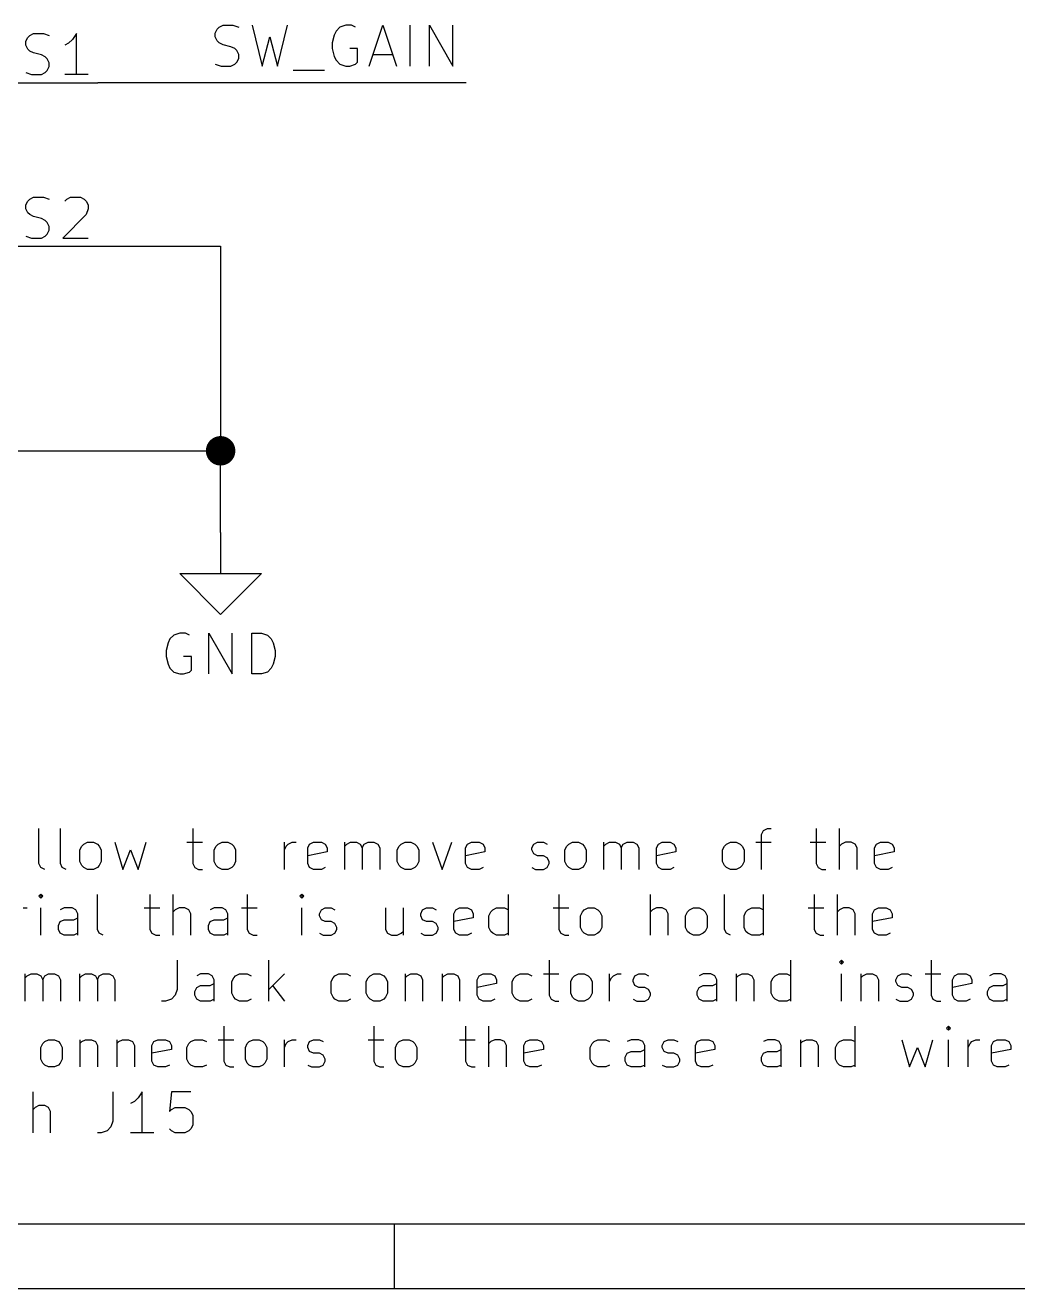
# Model space of a CAD drawing. Extents: x 0.4 to 11.3, y -7.9 to -0.4.
# Drawn here: x 1.911 to 3.124, y -7.874 to -6.33 of the extents above; entities that cross this region are included whole.
import ezdxf

# ---------------------------------------------------------------- set-up
doc = ezdxf.new("R2010")
doc.units = 0
doc.header["$MEASUREMENT"] = 0
for name, color, linetype in [('BLUE3', 171, 'CONTINUOUS'), ('CYAN2', 4, 'CONTINUOUS'), ('GRAY1', 251, 'CONTINUOUS'), ('GREEN3', 91, 'CONTINUOUS'), ('RED2', 1, 'CONTINUOUS'), ('RED3', 11, 'CONTINUOUS')]:
    doc.layers.add(name, color=color, linetype=linetype)

msp = doc.modelspace()

# ---------------------------------------------------------------- linework, layer by layer
at = {"layer": 'BLUE3', "linetype": 'CONTINUOUS'}
for p, q in [((1.92792, -7.35457), (1.92792, -7.31171)), ((1.95411, -7.35457), (1.95411, -7.31171)), ((2.11601, -7.31171), (2.11601, -7.35457)), ((2.81124, -7.31885), (2.81362, -7.31409)), ((2.81124, -7.36171), (2.81124, -7.31885)), ((2.81362, -7.31409), (2.81838, -7.31171)), ((2.81838, -7.31171), (2.82314, -7.31171)), ((2.8779, -7.31171), (2.8779, -7.35457)), ((2.90647, -7.36171), (2.90647, -7.31171)), ((1.97792, -7.3379), (1.9803, -7.33314)), ((1.9803, -7.33314), (1.98268, -7.33076)), ((1.98268, -7.33076), (1.98744, -7.32838)), ((1.98744, -7.32838), (1.99458, -7.32838)), ((1.99458, -7.32838), (1.99934, -7.33076)), ((1.99934, -7.33076), (2.00172, -7.33314)), ((2.00172, -7.33314), (2.00411, -7.3379)), ((2.02077, -7.32838), (2.0303, -7.36171)), ((2.04934, -7.36171), (2.05887, -7.32838)), ((2.10887, -7.32838), (2.12791, -7.32838)), ((2.1422, -7.3379), (2.14458, -7.33314)), ((2.14458, -7.33314), (2.14696, -7.33076)), ((2.14696, -7.33076), (2.15172, -7.32838)), ((2.15172, -7.32838), (2.15887, -7.32838)), ((2.15887, -7.32838), (2.16363, -7.33076)), ((2.16363, -7.33076), (2.16601, -7.33314)), ((2.16601, -7.33314), (2.16839, -7.3379)), ((2.22791, -7.36171), (2.22791, -7.32838)), ((2.22791, -7.3379), (2.23029, -7.33314)), ((2.23029, -7.33314), (2.23267, -7.33076)), ((2.23267, -7.33076), (2.23743, -7.32838)), ((2.23743, -7.32838), (2.2422, -7.32838)), ((2.25648, -7.33552), (2.25886, -7.33076)), ((2.25648, -7.35457), (2.25648, -7.33552)), ((2.25886, -7.33076), (2.26363, -7.32838)), ((2.26363, -7.32838), (2.27315, -7.32838)), ((2.27315, -7.32838), (2.27791, -7.33076)), ((2.27791, -7.33076), (2.28029, -7.33552)), ((2.28029, -7.33552), (2.28029, -7.34028)), ((2.30172, -7.36171), (2.30172, -7.32838)), ((2.30172, -7.33314), (2.3041, -7.33076)), ((2.3041, -7.33076), (2.30887, -7.32838)), ((2.30887, -7.32838), (2.31601, -7.32838)), ((2.31601, -7.32838), (2.32077, -7.33076)), ((2.32077, -7.33076), (2.32315, -7.33552)), ((2.32315, -7.33552), (2.32553, -7.33076)), ((2.32315, -7.33552), (2.32315, -7.36171)), ((2.32553, -7.33076), (2.33029, -7.32838)), ((2.33029, -7.32838), (2.33744, -7.32838)), ((2.33744, -7.32838), (2.3422, -7.33076)), ((2.3422, -7.33076), (2.34458, -7.33552)), ((2.34458, -7.33552), (2.34458, -7.36171)), ((2.36601, -7.3379), (2.36839, -7.33314)), ((2.36839, -7.33314), (2.37077, -7.33076)), ((2.37077, -7.33076), (2.37553, -7.32838)), ((2.37553, -7.32838), (2.38267, -7.32838)), ((2.38267, -7.32838), (2.38743, -7.33076)), ((2.38743, -7.33076), (2.38981, -7.33314)), ((2.38981, -7.33314), (2.3922, -7.3379)), ((2.40886, -7.32838), (2.42077, -7.36171)), ((2.42077, -7.36171), (2.43267, -7.32838)), ((2.44934, -7.33552), (2.45172, -7.33076)), ((2.44934, -7.35457), (2.44934, -7.33552)), ((2.45172, -7.33076), (2.45648, -7.32838)), ((2.45648, -7.32838), (2.466, -7.32838)), ((2.466, -7.32838), (2.47076, -7.33076)), ((2.47076, -7.33076), (2.47315, -7.33552)), ((2.47315, -7.33552), (2.47315, -7.34028)), ((2.53029, -7.33552), (2.53267, -7.33076)), ((2.53029, -7.3379), (2.53029, -7.33552)), ((2.53267, -7.33076), (2.53743, -7.32838)), ((2.53743, -7.32838), (2.54457, -7.32838)), ((2.54457, -7.32838), (2.54934, -7.33076)), ((2.57077, -7.3379), (2.57315, -7.33314)), ((2.57315, -7.33314), (2.57553, -7.33076)), ((2.57553, -7.33076), (2.58029, -7.32838)), ((2.58029, -7.32838), (2.58743, -7.32838)), ((2.58743, -7.32838), (2.59219, -7.33076)), ((2.59219, -7.33076), (2.59457, -7.33314)), ((2.59457, -7.33314), (2.59696, -7.3379)), ((2.61838, -7.36171), (2.61838, -7.32838)), ((2.61838, -7.33314), (2.62076, -7.33076)), ((2.62076, -7.33076), (2.62553, -7.32838)), ((2.62553, -7.32838), (2.63267, -7.32838)), ((2.63267, -7.32838), (2.63743, -7.33076)), ((2.63743, -7.33076), (2.63981, -7.33552)), ((2.63981, -7.33552), (2.64219, -7.33076)), ((2.63981, -7.33552), (2.63981, -7.36171)), ((2.64219, -7.33076), (2.64695, -7.32838)), ((2.64695, -7.32838), (2.6541, -7.32838)), ((2.6541, -7.32838), (2.65886, -7.33076)), ((2.65886, -7.33076), (2.66124, -7.33552)), ((2.66124, -7.33552), (2.66124, -7.36171)), ((2.68267, -7.33552), (2.68505, -7.33076)), ((2.68267, -7.35457), (2.68267, -7.33552)), ((2.68505, -7.33076), (2.68981, -7.32838)), ((2.68981, -7.32838), (2.69933, -7.32838)), ((2.69933, -7.32838), (2.70409, -7.33076)), ((2.70409, -7.33076), (2.70648, -7.33552)), ((2.70648, -7.33552), (2.70648, -7.34028)), ((2.76362, -7.3379), (2.766, -7.33314)), ((2.766, -7.33314), (2.76838, -7.33076)), ((2.76838, -7.33076), (2.77315, -7.32838)), ((2.77315, -7.32838), (2.78029, -7.32838)), ((2.78029, -7.32838), (2.78505, -7.33076)), ((2.78505, -7.33076), (2.78743, -7.33314)), ((2.78743, -7.33314), (2.78981, -7.3379)), ((2.80409, -7.32838), (2.82314, -7.32838)), ((2.87076, -7.32838), (2.88981, -7.32838)), ((2.90885, -7.33076), (2.90647, -7.33314)), ((2.91362, -7.32838), (2.90885, -7.33076)), ((2.92076, -7.32838), (2.91362, -7.32838)), ((2.92552, -7.33076), (2.92076, -7.32838)), ((2.9279, -7.33552), (2.92552, -7.33076)), ((2.9279, -7.36171), (2.9279, -7.33552)), ((2.94933, -7.33552), (2.95171, -7.33076)), ((2.94933, -7.35457), (2.94933, -7.33552)), ((2.95171, -7.33076), (2.95647, -7.32838)), ((2.95647, -7.32838), (2.966, -7.32838)), ((2.966, -7.32838), (2.97076, -7.33076)), ((2.97076, -7.33076), (2.97314, -7.33552)), ((2.97314, -7.33552), (2.97314, -7.34028)), ((1.97792, -7.35219), (1.97792, -7.3379)), ((2.00411, -7.3379), (2.00411, -7.35219)), ((2.0303, -7.36171), (2.03982, -7.3379)), ((2.03982, -7.3379), (2.04934, -7.36171)), ((2.1422, -7.35219), (2.1422, -7.3379)), ((2.16839, -7.3379), (2.16839, -7.35219)), ((2.28029, -7.34028), (2.25648, -7.34504)), ((2.36601, -7.35219), (2.36601, -7.3379)), ((2.3922, -7.3379), (2.3922, -7.35219)), ((2.47315, -7.34028), (2.44934, -7.34504)), ((2.53267, -7.34266), (2.53029, -7.3379)), ((2.53743, -7.34504), (2.53267, -7.34266)), ((2.54457, -7.34504), (2.53743, -7.34504)), ((2.54934, -7.34743), (2.54457, -7.34504)), ((2.55172, -7.35219), (2.54934, -7.34743)), ((2.57077, -7.35219), (2.57077, -7.3379)), ((2.59696, -7.3379), (2.59696, -7.35219)), ((2.70648, -7.34028), (2.68267, -7.34504)), ((2.76362, -7.35219), (2.76362, -7.3379)), ((2.78981, -7.3379), (2.78981, -7.35219)), ((2.97314, -7.34028), (2.94933, -7.34504)), ((1.9303, -7.35933), (1.92792, -7.35457)), ((1.93506, -7.36171), (1.9303, -7.35933)), ((1.95649, -7.35933), (1.95411, -7.35457)), ((1.96125, -7.36171), (1.95649, -7.35933)), ((1.9803, -7.35695), (1.97792, -7.35219)), ((1.98268, -7.35933), (1.9803, -7.35695)), ((1.98744, -7.36171), (1.98268, -7.35933)), ((1.99458, -7.36171), (1.98744, -7.36171)), ((1.99934, -7.35933), (1.99458, -7.36171)), ((2.00172, -7.35695), (1.99934, -7.35933)), ((2.00411, -7.35219), (2.00172, -7.35695)), ((2.11601, -7.35457), (2.11839, -7.35933)), ((2.11839, -7.35933), (2.12315, -7.36171)), ((2.12315, -7.36171), (2.12791, -7.36171)), ((2.14458, -7.35695), (2.1422, -7.35219)), ((2.14696, -7.35933), (2.14458, -7.35695)), ((2.15172, -7.36171), (2.14696, -7.35933)), ((2.15887, -7.36171), (2.15172, -7.36171)), ((2.16363, -7.35933), (2.15887, -7.36171)), ((2.16601, -7.35695), (2.16363, -7.35933)), ((2.16839, -7.35219), (2.16601, -7.35695)), ((2.25886, -7.35933), (2.25648, -7.35457)), ((2.26363, -7.36171), (2.25886, -7.35933)), ((2.27315, -7.36171), (2.26363, -7.36171)), ((2.27791, -7.35933), (2.27315, -7.36171)), ((2.36839, -7.35695), (2.36601, -7.35219)), ((2.37077, -7.35933), (2.36839, -7.35695)), ((2.37553, -7.36171), (2.37077, -7.35933)), ((2.38267, -7.36171), (2.37553, -7.36171)), ((2.38743, -7.35933), (2.38267, -7.36171)), ((2.38981, -7.35695), (2.38743, -7.35933)), ((2.3922, -7.35219), (2.38981, -7.35695)), ((2.45172, -7.35933), (2.44934, -7.35457)), ((2.45648, -7.36171), (2.45172, -7.35933)), ((2.466, -7.36171), (2.45648, -7.36171)), ((2.47076, -7.35933), (2.466, -7.36171)), ((2.53029, -7.35933), (2.53505, -7.36171)), ((2.53505, -7.36171), (2.54457, -7.36171)), ((2.54457, -7.36171), (2.54934, -7.35933)), ((2.54934, -7.35933), (2.55172, -7.35457)), ((2.55172, -7.35457), (2.55172, -7.35219)), ((2.57315, -7.35695), (2.57077, -7.35219)), ((2.57553, -7.35933), (2.57315, -7.35695)), ((2.58029, -7.36171), (2.57553, -7.35933)), ((2.58743, -7.36171), (2.58029, -7.36171)), ((2.59219, -7.35933), (2.58743, -7.36171)), ((2.59457, -7.35695), (2.59219, -7.35933)), ((2.59696, -7.35219), (2.59457, -7.35695)), ((2.68505, -7.35933), (2.68267, -7.35457)), ((2.68981, -7.36171), (2.68505, -7.35933)), ((2.69933, -7.36171), (2.68981, -7.36171)), ((2.70409, -7.35933), (2.69933, -7.36171)), ((2.766, -7.35695), (2.76362, -7.35219)), ((2.76838, -7.35933), (2.766, -7.35695)), ((2.77315, -7.36171), (2.76838, -7.35933)), ((2.78029, -7.36171), (2.77315, -7.36171)), ((2.78505, -7.35933), (2.78029, -7.36171)), ((2.78743, -7.35695), (2.78505, -7.35933)), ((2.78981, -7.35219), (2.78743, -7.35695)), ((2.8779, -7.35457), (2.88028, -7.35933)), ((2.88028, -7.35933), (2.88505, -7.36171)), ((2.88505, -7.36171), (2.88981, -7.36171)), ((2.95171, -7.35933), (2.94933, -7.35457)), ((2.95647, -7.36171), (2.95171, -7.35933)), ((2.966, -7.36171), (2.95647, -7.36171)), ((2.97076, -7.35933), (2.966, -7.36171)), ((1.93029, -7.39221), (1.92791, -7.39459)), ((1.92791, -7.39459), (1.93029, -7.39697)), ((1.93267, -7.39459), (1.93029, -7.39221)), ((1.93029, -7.39221), (1.93029, -7.39697)), ((1.93029, -7.39697), (1.93267, -7.39459)), ((1.99933, -7.43507), (1.99933, -7.39221)), ((2.06362, -7.39221), (2.06362, -7.43507)), ((2.09219, -7.44221), (2.09219, -7.39221)), ((2.18266, -7.39221), (2.18266, -7.43507)), ((2.24933, -7.39221), (2.24695, -7.39459)), ((2.24695, -7.39459), (2.24933, -7.39697)), ((2.25171, -7.39459), (2.24933, -7.39221)), ((2.24933, -7.39221), (2.24933, -7.39697)), ((2.24933, -7.39697), (2.25171, -7.39459)), ((2.50171, -7.44221), (2.50171, -7.39221)), ((2.56361, -7.39221), (2.56361, -7.43507)), ((2.67551, -7.44221), (2.67551, -7.39221)), ((2.76598, -7.43507), (2.76598, -7.39221)), ((2.8136, -7.44221), (2.8136, -7.39221)), ((2.8755, -7.39221), (2.8755, -7.43507)), ((2.90407, -7.44221), (2.90407, -7.39221)), ((1.90886, -7.40888), (1.91362, -7.40888)), ((1.93029, -7.44221), (1.93029, -7.40888)), ((1.95886, -7.40888), (1.9541, -7.41126)), ((1.96839, -7.40888), (1.95886, -7.40888)), ((1.97315, -7.41126), (1.96839, -7.40888)), ((1.97553, -7.41602), (1.97315, -7.41126)), ((2.05648, -7.40888), (2.07552, -7.40888)), ((2.09457, -7.41126), (2.09219, -7.41364)), ((2.09933, -7.40888), (2.09457, -7.41126)), ((2.10648, -7.40888), (2.09933, -7.40888)), ((2.11124, -7.41126), (2.10648, -7.40888)), ((2.11362, -7.41602), (2.11124, -7.41126)), ((2.14219, -7.40888), (2.13743, -7.41126)), ((2.15171, -7.40888), (2.14219, -7.40888)), ((2.15647, -7.41126), (2.15171, -7.40888)), ((2.15885, -7.41602), (2.15647, -7.41126)), ((2.17552, -7.40888), (2.19457, -7.40888)), ((2.24933, -7.44221), (2.24933, -7.40888)), ((2.27076, -7.41602), (2.27314, -7.41126)), ((2.27314, -7.41126), (2.2779, -7.40888)), ((2.2779, -7.40888), (2.28504, -7.40888)), ((2.28504, -7.40888), (2.28981, -7.41126)), ((2.35171, -7.40888), (2.35171, -7.43507)), ((2.37314, -7.40888), (2.37314, -7.44221)), ((2.39457, -7.41602), (2.39694, -7.41126)), ((2.39694, -7.41126), (2.40171, -7.40888)), ((2.40171, -7.40888), (2.40885, -7.40888)), ((2.40885, -7.40888), (2.41361, -7.41126)), ((2.43504, -7.41602), (2.43742, -7.41126)), ((2.43742, -7.41126), (2.44219, -7.40888)), ((2.44219, -7.40888), (2.45171, -7.40888)), ((2.45171, -7.40888), (2.45647, -7.41126)), ((2.45647, -7.41126), (2.45885, -7.41602)), ((2.48028, -7.41364), (2.48266, -7.41126)), ((2.48266, -7.41126), (2.48743, -7.40888)), ((2.48743, -7.40888), (2.49695, -7.40888)), ((2.49695, -7.40888), (2.50171, -7.41126)), ((2.55647, -7.40888), (2.57552, -7.40888)), ((2.59218, -7.41364), (2.59456, -7.41126)), ((2.59456, -7.41126), (2.59933, -7.40888)), ((2.59933, -7.40888), (2.60647, -7.40888)), ((2.60647, -7.40888), (2.61123, -7.41126)), ((2.61123, -7.41126), (2.61361, -7.41364)), ((2.67789, -7.41126), (2.67551, -7.41364)), ((2.68266, -7.40888), (2.67789, -7.41126)), ((2.6898, -7.40888), (2.68266, -7.40888)), ((2.69456, -7.41126), (2.6898, -7.40888)), ((2.69694, -7.41602), (2.69456, -7.41126)), ((2.72075, -7.41364), (2.72313, -7.41126)), ((2.72313, -7.41126), (2.72789, -7.40888)), ((2.72789, -7.40888), (2.73504, -7.40888)), ((2.73504, -7.40888), (2.7398, -7.41126)), ((2.7398, -7.41126), (2.74218, -7.41364)), ((2.79217, -7.41364), (2.79456, -7.41126)), ((2.79456, -7.41126), (2.79932, -7.40888)), ((2.79932, -7.40888), (2.80884, -7.40888)), ((2.80884, -7.40888), (2.8136, -7.41126)), ((2.86836, -7.40888), (2.88741, -7.40888)), ((2.90646, -7.41126), (2.90407, -7.41364)), ((2.91122, -7.40888), (2.90646, -7.41126)), ((2.91836, -7.40888), (2.91122, -7.40888)), ((2.92312, -7.41126), (2.91836, -7.40888)), ((2.9255, -7.41602), (2.92312, -7.41126)), ((2.94693, -7.41602), (2.94931, -7.41126)), ((2.94931, -7.41126), (2.95407, -7.40888)), ((2.95407, -7.40888), (2.9636, -7.40888)), ((2.9636, -7.40888), (2.96836, -7.41126)), ((2.96836, -7.41126), (2.97074, -7.41602)), ((1.95172, -7.4303), (1.9541, -7.42554)), ((1.9541, -7.42554), (1.95886, -7.42316)), ((1.95886, -7.42316), (1.97077, -7.42316)), ((1.97077, -7.42316), (1.97553, -7.42078)), ((1.97553, -7.44221), (1.97553, -7.41602)), ((2.11362, -7.44221), (2.11362, -7.41602)), ((2.13505, -7.4303), (2.13743, -7.42554)), ((2.13743, -7.42554), (2.14219, -7.42316)), ((2.14219, -7.42316), (2.15409, -7.42316)), ((2.15409, -7.42316), (2.15885, -7.42078)), ((2.15885, -7.44221), (2.15885, -7.41602)), ((2.27076, -7.4184), (2.27076, -7.41602)), ((2.27314, -7.42316), (2.27076, -7.4184)), ((2.2779, -7.42554), (2.27314, -7.42316)), ((2.28504, -7.42554), (2.2779, -7.42554)), ((2.28981, -7.42793), (2.28504, -7.42554)), ((2.29219, -7.43269), (2.28981, -7.42793)), ((2.39457, -7.4184), (2.39457, -7.41602)), ((2.39694, -7.42316), (2.39457, -7.4184)), ((2.40171, -7.42554), (2.39694, -7.42316)), ((2.40885, -7.42554), (2.40171, -7.42554)), ((2.41361, -7.42793), (2.40885, -7.42554)), ((2.41599, -7.43269), (2.41361, -7.42793)), ((2.43504, -7.43507), (2.43504, -7.41602)), ((2.45885, -7.42078), (2.43504, -7.42554)), ((2.45885, -7.41602), (2.45885, -7.42078)), ((2.4779, -7.4184), (2.48028, -7.41364)), ((2.4779, -7.43269), (2.4779, -7.4184)), ((2.5898, -7.4184), (2.59218, -7.41364)), ((2.5898, -7.43269), (2.5898, -7.4184)), ((2.61361, -7.41364), (2.61599, -7.4184)), ((2.61599, -7.4184), (2.61599, -7.43269)), ((2.69694, -7.44221), (2.69694, -7.41602)), ((2.71837, -7.4184), (2.72075, -7.41364)), ((2.71837, -7.43269), (2.71837, -7.4184)), ((2.74218, -7.41364), (2.74456, -7.4184)), ((2.74456, -7.4184), (2.74456, -7.43269)), ((2.7898, -7.4184), (2.79217, -7.41364)), ((2.7898, -7.43269), (2.7898, -7.4184)), ((2.9255, -7.44221), (2.9255, -7.41602)), ((2.94693, -7.43507), (2.94693, -7.41602)), ((2.97074, -7.42078), (2.94693, -7.42554)), ((2.97074, -7.41602), (2.97074, -7.42078)), ((1.95172, -7.43507), (1.95172, -7.4303)), ((1.9541, -7.43983), (1.95172, -7.43507)), ((1.95886, -7.44221), (1.9541, -7.43983)), ((1.97077, -7.44221), (1.95886, -7.44221)), ((1.97553, -7.43983), (1.97077, -7.44221)), ((2.00172, -7.43983), (1.99933, -7.43507)), ((2.00648, -7.44221), (2.00172, -7.43983)), ((2.06362, -7.43507), (2.066, -7.43983)), ((2.066, -7.43983), (2.07076, -7.44221)), ((2.07076, -7.44221), (2.07552, -7.44221)), ((2.13505, -7.43507), (2.13505, -7.4303)), ((2.13743, -7.43983), (2.13505, -7.43507)), ((2.14219, -7.44221), (2.13743, -7.43983)), ((2.15409, -7.44221), (2.14219, -7.44221)), ((2.15885, -7.43983), (2.15409, -7.44221)), ((2.18266, -7.43507), (2.18504, -7.43983)), ((2.18504, -7.43983), (2.18981, -7.44221)), ((2.18981, -7.44221), (2.19457, -7.44221)), ((2.27076, -7.43983), (2.27552, -7.44221)), ((2.27552, -7.44221), (2.28504, -7.44221)), ((2.28504, -7.44221), (2.28981, -7.43983)), ((2.28981, -7.43983), (2.29219, -7.43507)), ((2.29219, -7.43507), (2.29219, -7.43269)), ((2.35171, -7.43507), (2.35409, -7.43983)), ((2.35409, -7.43983), (2.35885, -7.44221)), ((2.35885, -7.44221), (2.366, -7.44221)), ((2.366, -7.44221), (2.37076, -7.43983)), ((2.37076, -7.43983), (2.37314, -7.43745)), ((2.39457, -7.43983), (2.39933, -7.44221)), ((2.39933, -7.44221), (2.40885, -7.44221)), ((2.40885, -7.44221), (2.41361, -7.43983)), ((2.41361, -7.43983), (2.41599, -7.43507)), ((2.41599, -7.43507), (2.41599, -7.43269)), ((2.43742, -7.43983), (2.43504, -7.43507)), ((2.44219, -7.44221), (2.43742, -7.43983)), ((2.45171, -7.44221), (2.44219, -7.44221)), ((2.45647, -7.43983), (2.45171, -7.44221)), ((2.48028, -7.43745), (2.4779, -7.43269)), ((2.48266, -7.43983), (2.48028, -7.43745)), ((2.48743, -7.44221), (2.48266, -7.43983)), ((2.49695, -7.44221), (2.48743, -7.44221)), ((2.50171, -7.43983), (2.49695, -7.44221)), ((2.56361, -7.43507), (2.56599, -7.43983)), ((2.56599, -7.43983), (2.57076, -7.44221)), ((2.57076, -7.44221), (2.57552, -7.44221)), ((2.59218, -7.43745), (2.5898, -7.43269)), ((2.59456, -7.43983), (2.59218, -7.43745)), ((2.59933, -7.44221), (2.59456, -7.43983)), ((2.60647, -7.44221), (2.59933, -7.44221)), ((2.61123, -7.43983), (2.60647, -7.44221)), ((2.61361, -7.43745), (2.61123, -7.43983)), ((2.61599, -7.43269), (2.61361, -7.43745)), ((2.72075, -7.43745), (2.71837, -7.43269)), ((2.72313, -7.43983), (2.72075, -7.43745)), ((2.72789, -7.44221), (2.72313, -7.43983)), ((2.73504, -7.44221), (2.72789, -7.44221)), ((2.7398, -7.43983), (2.73504, -7.44221)), ((2.74218, -7.43745), (2.7398, -7.43983)), ((2.74456, -7.43269), (2.74218, -7.43745)), ((2.76837, -7.43983), (2.76598, -7.43507)), ((2.77313, -7.44221), (2.76837, -7.43983)), ((2.79217, -7.43745), (2.7898, -7.43269)), ((2.79456, -7.43983), (2.79217, -7.43745)), ((2.79932, -7.44221), (2.79456, -7.43983)), ((2.80884, -7.44221), (2.79932, -7.44221)), ((2.8136, -7.43983), (2.80884, -7.44221)), ((2.8755, -7.43507), (2.87789, -7.43983)), ((2.87789, -7.43983), (2.88265, -7.44221)), ((2.88265, -7.44221), (2.88741, -7.44221)), ((2.94931, -7.43983), (2.94693, -7.43507)), ((2.95407, -7.44221), (2.94931, -7.43983)), ((2.9636, -7.44221), (2.95407, -7.44221)), ((2.96836, -7.43983), (2.9636, -7.44221)), ((2.09696, -7.47271), (2.09696, -7.50843)), ((2.20886, -7.52271), (2.20886, -7.47271)), ((2.55172, -7.47271), (2.55172, -7.51557)), ((2.84695, -7.52271), (2.84695, -7.47271)), ((2.90885, -7.47271), (2.90647, -7.47509)), ((2.90647, -7.47509), (2.90885, -7.47747)), ((2.91123, -7.47509), (2.90885, -7.47271)), ((2.90885, -7.47271), (2.90885, -7.47747)), ((2.90885, -7.47747), (2.91123, -7.47509)), ((3.01837, -7.47271), (3.01837, -7.51557)), ((1.91125, -7.52271), (1.91125, -7.48938)), ((1.91363, -7.49176), (1.91839, -7.48938)), ((1.91839, -7.48938), (1.92554, -7.48938)), ((1.92554, -7.48938), (1.9303, -7.49176)), ((1.93506, -7.49176), (1.93982, -7.48938)), ((1.93982, -7.48938), (1.94696, -7.48938)), ((1.94696, -7.48938), (1.95172, -7.49176)), ((1.97791, -7.52271), (1.97791, -7.48938)), ((1.9803, -7.49176), (1.98506, -7.48938)), ((1.98506, -7.48938), (1.9922, -7.48938)), ((1.9922, -7.48938), (1.99696, -7.49176)), ((2.00172, -7.49176), (2.00648, -7.48938)), ((2.00648, -7.48938), (2.01363, -7.48938)), ((2.01363, -7.48938), (2.01839, -7.49176)), ((2.12553, -7.48938), (2.12077, -7.49176)), ((2.13506, -7.48938), (2.12553, -7.48938)), ((2.13981, -7.49176), (2.13506, -7.48938)), ((2.16839, -7.49176), (2.17315, -7.48938)), ((2.17315, -7.48938), (2.18267, -7.48938)), ((2.18267, -7.48938), (2.18743, -7.49176)), ((2.22791, -7.48938), (2.20886, -7.50843)), ((2.28981, -7.49176), (2.29458, -7.48938)), ((2.29458, -7.48938), (2.3041, -7.48938)), ((2.3041, -7.48938), (2.30886, -7.49176)), ((2.33267, -7.49176), (2.33744, -7.48938)), ((2.33744, -7.48938), (2.34458, -7.48938)), ((2.34458, -7.48938), (2.34934, -7.49176)), ((2.37553, -7.48938), (2.37553, -7.52271)), ((2.37791, -7.49176), (2.38267, -7.48938)), ((2.38267, -7.48938), (2.38981, -7.48938)), ((2.38981, -7.48938), (2.39457, -7.49176)), ((2.42076, -7.48938), (2.42076, -7.52271)), ((2.42315, -7.49176), (2.42791, -7.48938)), ((2.42791, -7.48938), (2.43505, -7.48938)), ((2.43505, -7.48938), (2.43981, -7.49176)), ((2.466, -7.49176), (2.47076, -7.48938)), ((2.47076, -7.48938), (2.48029, -7.48938)), ((2.48029, -7.48938), (2.48505, -7.49176)), ((2.51124, -7.49176), (2.516, -7.48938)), ((2.516, -7.48938), (2.52553, -7.48938)), ((2.52553, -7.48938), (2.53029, -7.49176)), ((2.54457, -7.48938), (2.56362, -7.48938)), ((2.58267, -7.49176), (2.58743, -7.48938)), ((2.58743, -7.48938), (2.59457, -7.48938)), ((2.59457, -7.48938), (2.59933, -7.49176)), ((2.62552, -7.52271), (2.62552, -7.48938)), ((2.63029, -7.49176), (2.63505, -7.48938)), ((2.63505, -7.48938), (2.63981, -7.48938)), ((2.65648, -7.49176), (2.66124, -7.48938)), ((2.66124, -7.48938), (2.66838, -7.48938)), ((2.66838, -7.48938), (2.67315, -7.49176)), ((2.73981, -7.48938), (2.73505, -7.49176)), ((2.74933, -7.48938), (2.73981, -7.48938)), ((2.75409, -7.49176), (2.74933, -7.48938)), ((2.78028, -7.48938), (2.78028, -7.52271)), ((2.78267, -7.49176), (2.78743, -7.48938)), ((2.78743, -7.48938), (2.79457, -7.48938)), ((2.79457, -7.48938), (2.79933, -7.49176)), ((2.8279, -7.49176), (2.83267, -7.48938)), ((2.83267, -7.48938), (2.84219, -7.48938)), ((2.84219, -7.48938), (2.84695, -7.49176)), ((2.90885, -7.52271), (2.90885, -7.48938)), ((2.93266, -7.48938), (2.93266, -7.52271)), ((2.93504, -7.49176), (2.93981, -7.48938)), ((2.93981, -7.48938), (2.94695, -7.48938)), ((2.94695, -7.48938), (2.95171, -7.49176)), ((2.9779, -7.49176), (2.98266, -7.48938)), ((2.98266, -7.48938), (2.9898, -7.48938)), ((2.9898, -7.48938), (2.99457, -7.49176)), ((3.01123, -7.48938), (3.03028, -7.48938)), ((3.04694, -7.49176), (3.05171, -7.48938)), ((3.05171, -7.48938), (3.06123, -7.48938)), ((3.06123, -7.48938), (3.06599, -7.49176)), ((3.09457, -7.48938), (3.0898, -7.49176)), ((3.10409, -7.48938), (3.09457, -7.48938)), ((3.10885, -7.49176), (3.10409, -7.48938)), ((1.91125, -7.49414), (1.91363, -7.49176)), ((1.9303, -7.49176), (1.93268, -7.49652)), ((1.93268, -7.49652), (1.93506, -7.49176)), ((1.93268, -7.49652), (1.93268, -7.52271)), ((1.95172, -7.49176), (1.95411, -7.49652)), ((1.95411, -7.49652), (1.95411, -7.52271)), ((1.97791, -7.49414), (1.9803, -7.49176)), ((1.99696, -7.49176), (1.99934, -7.49652)), ((1.99934, -7.49652), (2.00172, -7.49176)), ((1.99934, -7.49652), (1.99934, -7.52271)), ((2.01839, -7.49176), (2.02077, -7.49652)), ((2.02077, -7.49652), (2.02077, -7.52271)), ((2.11839, -7.5108), (2.12077, -7.50604)), ((2.12077, -7.50604), (2.12553, -7.50366)), ((2.12553, -7.50366), (2.13744, -7.50366)), ((2.13744, -7.50366), (2.1422, -7.50128)), ((2.1422, -7.49652), (2.13981, -7.49176)), ((2.1422, -7.52271), (2.1422, -7.49652)), ((2.16363, -7.4989), (2.166, -7.49414)), ((2.16363, -7.51319), (2.16363, -7.4989)), ((2.166, -7.49414), (2.16839, -7.49176)), ((2.21363, -7.50366), (2.22791, -7.52271)), ((2.28506, -7.4989), (2.28743, -7.49414)), ((2.28506, -7.51319), (2.28506, -7.4989)), ((2.28743, -7.49414), (2.28981, -7.49176)), ((2.32791, -7.4989), (2.33029, -7.49414)), ((2.32791, -7.51319), (2.32791, -7.4989)), ((2.33029, -7.49414), (2.33267, -7.49176)), ((2.34934, -7.49176), (2.35172, -7.49414)), ((2.35172, -7.49414), (2.3541, -7.4989)), ((2.3541, -7.4989), (2.3541, -7.51319)), ((2.37553, -7.49414), (2.37791, -7.49176)), ((2.39457, -7.49176), (2.39696, -7.49652)), ((2.39696, -7.49652), (2.39696, -7.52271)), ((2.42076, -7.49414), (2.42315, -7.49176)), ((2.43981, -7.49176), (2.44219, -7.49652)), ((2.44219, -7.49652), (2.44219, -7.52271)), ((2.46362, -7.49652), (2.466, -7.49176)), ((2.46362, -7.51557), (2.46362, -7.49652)), ((2.48743, -7.50128), (2.46362, -7.50604)), ((2.48505, -7.49176), (2.48743, -7.49652)), ((2.48743, -7.49652), (2.48743, -7.50128)), ((2.50648, -7.4989), (2.50886, -7.49414)), ((2.50648, -7.51319), (2.50648, -7.4989)), ((2.50886, -7.49414), (2.51124, -7.49176)), ((2.57791, -7.4989), (2.58029, -7.49414)), ((2.57791, -7.51319), (2.57791, -7.4989)), ((2.58029, -7.49414), (2.58267, -7.49176)), ((2.59933, -7.49176), (2.60172, -7.49414)), ((2.60172, -7.49414), (2.6041, -7.4989)), ((2.6041, -7.4989), (2.6041, -7.51319)), ((2.62552, -7.4989), (2.62791, -7.49414)), ((2.62791, -7.49414), (2.63029, -7.49176)), ((2.6541, -7.49652), (2.65648, -7.49176)), ((2.6541, -7.4989), (2.6541, -7.49652)), ((2.65648, -7.50366), (2.6541, -7.4989)), ((2.66124, -7.50604), (2.65648, -7.50366)), ((2.66838, -7.50604), (2.66124, -7.50604)), ((2.67315, -7.50843), (2.66838, -7.50604)), ((2.73267, -7.5108), (2.73505, -7.50604)), ((2.73505, -7.50604), (2.73981, -7.50366)), ((2.73981, -7.50366), (2.75172, -7.50366)), ((2.75172, -7.50366), (2.75648, -7.50128)), ((2.75648, -7.49652), (2.75409, -7.49176)), ((2.75648, -7.52271), (2.75648, -7.49652)), ((2.78028, -7.49414), (2.78267, -7.49176)), ((2.79933, -7.49176), (2.80171, -7.49652)), ((2.80171, -7.49652), (2.80171, -7.52271)), ((2.82314, -7.4989), (2.82552, -7.49414)), ((2.82314, -7.51319), (2.82314, -7.4989)), ((2.82552, -7.49414), (2.8279, -7.49176)), ((2.93266, -7.49414), (2.93504, -7.49176)), ((2.95171, -7.49176), (2.95409, -7.49652)), ((2.95409, -7.49652), (2.95409, -7.52271)), ((2.97552, -7.49652), (2.9779, -7.49176)), ((2.97552, -7.4989), (2.97552, -7.49652)), ((2.9779, -7.50366), (2.97552, -7.4989)), ((2.98266, -7.50604), (2.9779, -7.50366)), ((2.9898, -7.50604), (2.98266, -7.50604)), ((2.99457, -7.50843), (2.9898, -7.50604)), ((3.04457, -7.49652), (3.04694, -7.49176)), ((3.04457, -7.51557), (3.04457, -7.49652)), ((3.06837, -7.50128), (3.04457, -7.50604)), ((3.06599, -7.49176), (3.06837, -7.49652)), ((3.06837, -7.49652), (3.06837, -7.50128)), ((3.08743, -7.5108), (3.0898, -7.50604)), ((3.0898, -7.50604), (3.09457, -7.50366)), ((3.09457, -7.50366), (3.10647, -7.50366)), ((3.10647, -7.50366), (3.11123, -7.50128)), ((3.11123, -7.49652), (3.10885, -7.49176)), ((3.11123, -7.52271), (3.11123, -7.49652)), ((2.08982, -7.52033), (2.08267, -7.52271)), ((2.09458, -7.51557), (2.08982, -7.52033)), ((2.09696, -7.50843), (2.09458, -7.51557)), ((2.11839, -7.51557), (2.11839, -7.5108)), ((2.12077, -7.52033), (2.11839, -7.51557)), ((2.12553, -7.52271), (2.12077, -7.52033)), ((2.1422, -7.52033), (2.13744, -7.52271)), ((2.166, -7.51795), (2.16363, -7.51319)), ((2.16839, -7.52033), (2.166, -7.51795)), ((2.17315, -7.52271), (2.16839, -7.52033)), ((2.18743, -7.52033), (2.18267, -7.52271)), ((2.28743, -7.51795), (2.28506, -7.51319)), ((2.28981, -7.52033), (2.28743, -7.51795)), ((2.29458, -7.52271), (2.28981, -7.52033)), ((2.30886, -7.52033), (2.3041, -7.52271)), ((2.33029, -7.51795), (2.32791, -7.51319)), ((2.33267, -7.52033), (2.33029, -7.51795)), ((2.33744, -7.52271), (2.33267, -7.52033)), ((2.34934, -7.52033), (2.34458, -7.52271)), ((2.35172, -7.51795), (2.34934, -7.52033)), ((2.3541, -7.51319), (2.35172, -7.51795)), ((2.466, -7.52033), (2.46362, -7.51557)), ((2.47076, -7.52271), (2.466, -7.52033)), ((2.48505, -7.52033), (2.48029, -7.52271)), ((2.50886, -7.51795), (2.50648, -7.51319)), ((2.51124, -7.52033), (2.50886, -7.51795)), ((2.516, -7.52271), (2.51124, -7.52033)), ((2.53029, -7.52033), (2.52553, -7.52271)), ((2.55172, -7.51557), (2.5541, -7.52033)), ((2.5541, -7.52033), (2.55886, -7.52271)), ((2.58029, -7.51795), (2.57791, -7.51319)), ((2.58267, -7.52033), (2.58029, -7.51795)), ((2.58743, -7.52271), (2.58267, -7.52033)), ((2.59933, -7.52033), (2.59457, -7.52271)), ((2.60172, -7.51795), (2.59933, -7.52033)), ((2.6041, -7.51319), (2.60172, -7.51795)), ((2.6541, -7.52033), (2.65886, -7.52271)), ((2.66838, -7.52271), (2.67315, -7.52033)), ((2.67552, -7.51319), (2.67315, -7.50843)), ((2.67315, -7.52033), (2.67552, -7.51557)), ((2.67552, -7.51557), (2.67552, -7.51319)), ((2.73267, -7.51557), (2.73267, -7.5108)), ((2.73505, -7.52033), (2.73267, -7.51557)), ((2.73981, -7.52271), (2.73505, -7.52033)), ((2.75648, -7.52033), (2.75172, -7.52271)), ((2.82552, -7.51795), (2.82314, -7.51319)), ((2.8279, -7.52033), (2.82552, -7.51795)), ((2.83267, -7.52271), (2.8279, -7.52033)), ((2.84695, -7.52033), (2.84219, -7.52271)), ((2.97552, -7.52033), (2.98028, -7.52271)), ((2.9898, -7.52271), (2.99457, -7.52033)), ((2.99694, -7.51319), (2.99457, -7.50843)), ((2.99457, -7.52033), (2.99694, -7.51557)), ((2.99694, -7.51557), (2.99694, -7.51319)), ((3.01837, -7.51557), (3.02076, -7.52033)), ((3.02076, -7.52033), (3.02552, -7.52271)), ((3.04694, -7.52033), (3.04457, -7.51557)), ((3.05171, -7.52271), (3.04694, -7.52033)), ((3.06599, -7.52033), (3.06123, -7.52271)), ((3.08743, -7.51557), (3.08743, -7.5108)), ((3.0898, -7.52033), (3.08743, -7.51557)), ((3.09457, -7.52271), (3.0898, -7.52033)), ((3.11123, -7.52033), (3.10647, -7.52271)), ((2.08267, -7.52271), (2.07791, -7.52271)), ((2.13744, -7.52271), (2.12553, -7.52271)), ((2.18267, -7.52271), (2.17315, -7.52271)), ((2.3041, -7.52271), (2.29458, -7.52271)), ((2.34458, -7.52271), (2.33744, -7.52271)), ((2.48029, -7.52271), (2.47076, -7.52271)), ((2.52553, -7.52271), (2.516, -7.52271)), ((2.55886, -7.52271), (2.56362, -7.52271)), ((2.59457, -7.52271), (2.58743, -7.52271)), ((2.65886, -7.52271), (2.66838, -7.52271)), ((2.75172, -7.52271), (2.73981, -7.52271)), ((2.84219, -7.52271), (2.83267, -7.52271)), ((2.98028, -7.52271), (2.9898, -7.52271)), ((3.02552, -7.52271), (3.03028, -7.52271)), ((3.06123, -7.52271), (3.05171, -7.52271)), ((3.10647, -7.52271), (3.09457, -7.52271)), ((2.15409, -7.55321), (2.15409, -7.59607)), ((2.33743, -7.55321), (2.33743, -7.59607)), ((2.44933, -7.55321), (2.44933, -7.59607)), ((2.4779, -7.60321), (2.4779, -7.55321)), ((2.92551, -7.60321), (2.92551, -7.55321)), ((3.0398, -7.55321), (3.03742, -7.55559)), ((3.03742, -7.55559), (3.0398, -7.55797)), ((3.04218, -7.55559), (3.0398, -7.55321)), ((3.0398, -7.55321), (3.0398, -7.55797)), ((3.0398, -7.55797), (3.04218, -7.55559)), ((1.93029, -7.5794), (1.93267, -7.57464)), ((1.93029, -7.59369), (1.93029, -7.5794)), ((1.93267, -7.57464), (1.93505, -7.57226)), ((1.93505, -7.57226), (1.93981, -7.56988)), ((1.93981, -7.56988), (1.94696, -7.56988)), ((1.94696, -7.56988), (1.95172, -7.57226)), ((1.95172, -7.57226), (1.9541, -7.57464)), ((1.9541, -7.57464), (1.95648, -7.5794)), ((1.95648, -7.5794), (1.95648, -7.59369)), ((1.97791, -7.56988), (1.97791, -7.60321)), ((1.97791, -7.57464), (1.98029, -7.57226)), ((1.98029, -7.57226), (1.98505, -7.56988)), ((1.98505, -7.56988), (1.99219, -7.56988)), ((1.99219, -7.56988), (1.99695, -7.57226)), ((1.99695, -7.57226), (1.99933, -7.57702)), ((1.99933, -7.57702), (1.99933, -7.60321)), ((2.02314, -7.56988), (2.02314, -7.60321)), ((2.02314, -7.57464), (2.02552, -7.57226)), ((2.02552, -7.57226), (2.03029, -7.56988)), ((2.03029, -7.56988), (2.03743, -7.56988)), ((2.03743, -7.56988), (2.04219, -7.57226)), ((2.04219, -7.57226), (2.04457, -7.57702)), ((2.04457, -7.57702), (2.04457, -7.60321)), ((2.066, -7.57702), (2.06838, -7.57226)), ((2.066, -7.59607), (2.066, -7.57702)), ((2.08981, -7.58178), (2.066, -7.58654)), ((2.06838, -7.57226), (2.07314, -7.56988)), ((2.07314, -7.56988), (2.08267, -7.56988)), ((2.08267, -7.56988), (2.08743, -7.57226)), ((2.08743, -7.57226), (2.08981, -7.57702)), ((2.08981, -7.57702), (2.08981, -7.58178)), ((2.10886, -7.5794), (2.11124, -7.57464)), ((2.10886, -7.59369), (2.10886, -7.5794)), ((2.11124, -7.57464), (2.11362, -7.57226)), ((2.11362, -7.57226), (2.11838, -7.56988)), ((2.11838, -7.56988), (2.12791, -7.56988)), ((2.12791, -7.56988), (2.13267, -7.57226)), ((2.14695, -7.56988), (2.166, -7.56988)), ((2.18029, -7.5794), (2.18267, -7.57464)), ((2.18029, -7.59369), (2.18029, -7.5794)), ((2.18267, -7.57464), (2.18505, -7.57226)), ((2.18505, -7.57226), (2.18981, -7.56988)), ((2.18981, -7.56988), (2.19695, -7.56988)), ((2.19695, -7.56988), (2.20171, -7.57226)), ((2.20171, -7.57226), (2.20409, -7.57464)), ((2.20409, -7.57464), (2.20648, -7.5794)), ((2.20648, -7.5794), (2.20648, -7.59369)), ((2.2279, -7.60321), (2.2279, -7.56988)), ((2.2279, -7.5794), (2.23028, -7.57464)), ((2.23028, -7.57464), (2.23267, -7.57226)), ((2.23267, -7.57226), (2.23743, -7.56988)), ((2.23743, -7.56988), (2.24219, -7.56988)), ((2.25648, -7.57702), (2.25885, -7.57226)), ((2.25648, -7.5794), (2.25648, -7.57702)), ((2.25885, -7.58416), (2.25648, -7.5794)), ((2.25885, -7.57226), (2.26362, -7.56988)), ((2.26362, -7.56988), (2.27076, -7.56988)), ((2.27076, -7.56988), (2.27552, -7.57226)), ((2.33028, -7.56988), (2.34933, -7.56988)), ((2.36362, -7.5794), (2.366, -7.57464)), ((2.36362, -7.59369), (2.36362, -7.5794)), ((2.366, -7.57464), (2.36838, -7.57226)), ((2.36838, -7.57226), (2.37314, -7.56988)), ((2.37314, -7.56988), (2.38028, -7.56988)), ((2.38028, -7.56988), (2.38504, -7.57226)), ((2.38504, -7.57226), (2.38743, -7.57464)), ((2.38743, -7.57464), (2.38981, -7.5794)), ((2.38981, -7.5794), (2.38981, -7.59369)), ((2.44219, -7.56988), (2.46123, -7.56988)), ((2.48028, -7.57226), (2.4779, -7.57464)), ((2.48504, -7.56988), (2.48028, -7.57226)), ((2.49219, -7.56988), (2.48504, -7.56988)), ((2.49694, -7.57226), (2.49219, -7.56988)), ((2.49933, -7.57702), (2.49694, -7.57226)), ((2.49933, -7.60321), (2.49933, -7.57702)), ((2.52076, -7.57702), (2.52313, -7.57226)), ((2.52076, -7.59607), (2.52076, -7.57702)), ((2.54456, -7.58178), (2.52076, -7.58654)), ((2.52313, -7.57226), (2.5279, -7.56988)), ((2.5279, -7.56988), (2.53742, -7.56988)), ((2.53742, -7.56988), (2.54218, -7.57226)), ((2.54218, -7.57226), (2.54456, -7.57702)), ((2.54456, -7.57702), (2.54456, -7.58178)), ((2.60171, -7.5794), (2.60409, -7.57464)), ((2.60171, -7.59369), (2.60171, -7.5794)), ((2.60409, -7.57464), (2.60647, -7.57226)), ((2.60647, -7.57226), (2.61123, -7.56988)), ((2.61123, -7.56988), (2.62076, -7.56988)), ((2.62076, -7.56988), (2.62552, -7.57226)), ((2.65171, -7.56988), (2.64694, -7.57226)), ((2.66123, -7.56988), (2.65171, -7.56988)), ((2.66599, -7.57226), (2.66123, -7.56988)), ((2.66361, -7.58416), (2.66837, -7.58178)), ((2.66837, -7.57702), (2.66599, -7.57226)), ((2.66837, -7.60321), (2.66837, -7.57702)), ((2.6898, -7.57702), (2.69218, -7.57226)), ((2.6898, -7.5794), (2.6898, -7.57702)), ((2.69218, -7.58416), (2.6898, -7.5794)), ((2.69218, -7.57226), (2.69694, -7.56988)), ((2.69694, -7.56988), (2.70409, -7.56988)), ((2.70409, -7.56988), (2.70885, -7.57226)), ((2.73028, -7.57702), (2.73266, -7.57226)), ((2.73028, -7.59607), (2.73028, -7.57702)), ((2.75409, -7.58178), (2.73028, -7.58654)), ((2.73266, -7.57226), (2.73742, -7.56988)), ((2.73742, -7.56988), (2.74694, -7.56988)), ((2.74694, -7.56988), (2.7517, -7.57226)), ((2.7517, -7.57226), (2.75409, -7.57702)), ((2.75409, -7.57702), (2.75409, -7.58178)), ((2.81837, -7.56988), (2.81361, -7.57226)), ((2.8279, -7.56988), (2.81837, -7.56988)), ((2.83266, -7.57226), (2.8279, -7.56988)), ((2.83028, -7.58416), (2.83504, -7.58178)), ((2.83504, -7.57702), (2.83266, -7.57226)), ((2.83504, -7.60321), (2.83504, -7.57702)), ((2.85885, -7.56988), (2.85885, -7.60321)), ((2.85885, -7.57464), (2.86123, -7.57226)), ((2.86123, -7.57226), (2.86599, -7.56988)), ((2.86599, -7.56988), (2.87313, -7.56988)), ((2.87313, -7.56988), (2.87789, -7.57226)), ((2.87789, -7.57226), (2.88028, -7.57702)), ((2.88028, -7.57702), (2.88028, -7.60321)), ((2.9017, -7.5794), (2.90408, -7.57464)), ((2.9017, -7.59369), (2.9017, -7.5794)), ((2.90408, -7.57464), (2.90646, -7.57226)), ((2.90646, -7.57226), (2.91123, -7.56988)), ((2.91123, -7.56988), (2.92075, -7.56988)), ((2.92075, -7.56988), (2.92551, -7.57226)), ((2.98265, -7.56988), (2.99218, -7.60321)), ((2.99218, -7.60321), (3.0017, -7.5794)), ((3.0017, -7.5794), (3.01122, -7.60321)), ((3.01122, -7.60321), (3.02075, -7.56988)), ((3.0398, -7.60321), (3.0398, -7.56988)), ((3.06361, -7.60321), (3.06361, -7.56988)), ((3.06361, -7.5794), (3.06599, -7.57464)), ((3.06599, -7.57464), (3.06837, -7.57226)), ((3.06837, -7.57226), (3.07313, -7.56988)), ((3.07313, -7.56988), (3.07789, -7.56988)), ((3.09218, -7.57702), (3.09456, -7.57226)), ((3.09218, -7.59607), (3.09218, -7.57702)), ((3.11599, -7.58178), (3.09218, -7.58654)), ((3.09456, -7.57226), (3.09932, -7.56988)), ((3.09932, -7.56988), (3.10885, -7.56988)), ((3.10885, -7.56988), (3.11361, -7.57226)), ((3.11361, -7.57226), (3.11599, -7.57702)), ((3.11599, -7.57702), (3.11599, -7.58178)), ((1.93267, -7.59845), (1.93029, -7.59369)), ((1.93505, -7.60083), (1.93267, -7.59845)), ((1.9541, -7.59845), (1.95172, -7.60083)), ((1.95648, -7.59369), (1.9541, -7.59845)), ((2.06838, -7.60083), (2.066, -7.59607)), ((2.11124, -7.59845), (2.10886, -7.59369)), ((2.11362, -7.60083), (2.11124, -7.59845)), ((2.15409, -7.59607), (2.15648, -7.60083)), ((2.18267, -7.59845), (2.18029, -7.59369)), ((2.18505, -7.60083), (2.18267, -7.59845)), ((2.20409, -7.59845), (2.20171, -7.60083)), ((2.20648, -7.59369), (2.20409, -7.59845)), ((2.26362, -7.58654), (2.25885, -7.58416)), ((2.27076, -7.58654), (2.26362, -7.58654)), ((2.27552, -7.58893), (2.27076, -7.58654)), ((2.2779, -7.59369), (2.27552, -7.58893)), ((2.27552, -7.60083), (2.2779, -7.59607)), ((2.2779, -7.59607), (2.2779, -7.59369)), ((2.33743, -7.59607), (2.33981, -7.60083)), ((2.366, -7.59845), (2.36362, -7.59369)), ((2.36838, -7.60083), (2.366, -7.59845)), ((2.38743, -7.59845), (2.38504, -7.60083)), ((2.38981, -7.59369), (2.38743, -7.59845)), ((2.44933, -7.59607), (2.45171, -7.60083)), ((2.52313, -7.60083), (2.52076, -7.59607)), ((2.60409, -7.59845), (2.60171, -7.59369)), ((2.60647, -7.60083), (2.60409, -7.59845)), ((2.64457, -7.5913), (2.64694, -7.58654)), ((2.64457, -7.59607), (2.64457, -7.5913)), ((2.64694, -7.60083), (2.64457, -7.59607)), ((2.64694, -7.58654), (2.65171, -7.58416)), ((2.65171, -7.58416), (2.66361, -7.58416)), ((2.69694, -7.58654), (2.69218, -7.58416)), ((2.70409, -7.58654), (2.69694, -7.58654)), ((2.70885, -7.58893), (2.70409, -7.58654)), ((2.71123, -7.59369), (2.70885, -7.58893)), ((2.70885, -7.60083), (2.71123, -7.59607)), ((2.71123, -7.59607), (2.71123, -7.59369)), ((2.73266, -7.60083), (2.73028, -7.59607)), ((2.81123, -7.5913), (2.81361, -7.58654)), ((2.81123, -7.59607), (2.81123, -7.5913)), ((2.81361, -7.60083), (2.81123, -7.59607)), ((2.81361, -7.58654), (2.81837, -7.58416)), ((2.81837, -7.58416), (2.83028, -7.58416)), ((2.90408, -7.59845), (2.9017, -7.59369)), ((2.90646, -7.60083), (2.90408, -7.59845)), ((3.09456, -7.60083), (3.09218, -7.59607)), ((1.93981, -7.60321), (1.93505, -7.60083)), ((1.94696, -7.60321), (1.93981, -7.60321)), ((1.95172, -7.60083), (1.94696, -7.60321)), ((2.07314, -7.60321), (2.06838, -7.60083)), ((2.08267, -7.60321), (2.07314, -7.60321)), ((2.08743, -7.60083), (2.08267, -7.60321)), ((2.11838, -7.60321), (2.11362, -7.60083)), ((2.12791, -7.60321), (2.11838, -7.60321)), ((2.13267, -7.60083), (2.12791, -7.60321)), ((2.15648, -7.60083), (2.16124, -7.60321)), ((2.16124, -7.60321), (2.166, -7.60321)), ((2.18981, -7.60321), (2.18505, -7.60083)), ((2.19695, -7.60321), (2.18981, -7.60321)), ((2.20171, -7.60083), (2.19695, -7.60321)), ((2.25648, -7.60083), (2.26124, -7.60321)), ((2.26124, -7.60321), (2.27076, -7.60321)), ((2.27076, -7.60321), (2.27552, -7.60083)), ((2.33981, -7.60083), (2.34457, -7.60321)), ((2.34457, -7.60321), (2.34933, -7.60321)), ((2.37314, -7.60321), (2.36838, -7.60083)), ((2.38028, -7.60321), (2.37314, -7.60321)), ((2.38504, -7.60083), (2.38028, -7.60321)), ((2.45171, -7.60083), (2.45647, -7.60321)), ((2.45647, -7.60321), (2.46123, -7.60321)), ((2.5279, -7.60321), (2.52313, -7.60083)), ((2.53742, -7.60321), (2.5279, -7.60321)), ((2.54218, -7.60083), (2.53742, -7.60321)), ((2.61123, -7.60321), (2.60647, -7.60083)), ((2.62076, -7.60321), (2.61123, -7.60321)), ((2.62552, -7.60083), (2.62076, -7.60321)), ((2.65171, -7.60321), (2.64694, -7.60083)), ((2.66361, -7.60321), (2.65171, -7.60321)), ((2.66837, -7.60083), (2.66361, -7.60321)), ((2.6898, -7.60083), (2.69456, -7.60321)), ((2.69456, -7.60321), (2.70409, -7.60321)), ((2.70409, -7.60321), (2.70885, -7.60083)), ((2.73742, -7.60321), (2.73266, -7.60083)), ((2.74694, -7.60321), (2.73742, -7.60321)), ((2.7517, -7.60083), (2.74694, -7.60321)), ((2.81837, -7.60321), (2.81361, -7.60083)), ((2.83028, -7.60321), (2.81837, -7.60321)), ((2.83504, -7.60083), (2.83028, -7.60321)), ((2.91123, -7.60321), (2.90646, -7.60083)), ((2.92075, -7.60321), (2.91123, -7.60321)), ((2.92551, -7.60083), (2.92075, -7.60321)), ((3.09932, -7.60321), (3.09456, -7.60083)), ((3.10885, -7.60321), (3.09932, -7.60321)), ((3.11361, -7.60083), (3.10885, -7.60321)), ((1.92077, -7.68371), (1.92077, -7.63371)), ((2.01839, -7.63371), (2.01839, -7.66943)), ((2.04934, -7.64085), (2.04457, -7.64561)), ((2.0541, -7.63371), (2.04934, -7.64085)), ((2.0541, -7.68371), (2.0541, -7.63371)), ((2.08981, -7.63371), (2.08743, -7.65752)), ((2.11362, -7.63371), (2.08981, -7.63371)), ((1.92315, -7.65276), (1.92077, -7.65514)), ((1.92791, -7.65038), (1.92315, -7.65276)), ((1.93506, -7.65038), (1.92791, -7.65038)), ((1.93981, -7.65276), (1.93506, -7.65038)), ((1.9422, -7.65752), (1.93981, -7.65276)), ((1.9422, -7.68371), (1.9422, -7.65752)), ((2.04457, -7.64561), (2.03981, -7.648)), ((2.08743, -7.65752), (2.08981, -7.65514)), ((2.08981, -7.65514), (2.09457, -7.65276)), ((2.09457, -7.65276), (2.10648, -7.65276)), ((2.10648, -7.65276), (2.11124, -7.65514)), ((2.11124, -7.65514), (2.11362, -7.65752)), ((2.11362, -7.65752), (2.116, -7.66228)), ((2.01839, -7.66943), (2.016, -7.67657)), ((2.116, -7.67419), (2.11362, -7.67895)), ((2.116, -7.66228), (2.116, -7.67419)), ((2.0041, -7.68371), (1.99934, -7.68371)), ((2.01124, -7.68133), (2.0041, -7.68371)), ((2.016, -7.67657), (2.01124, -7.68133)), ((2.06839, -7.68371), (2.03981, -7.68371)), ((2.08981, -7.68133), (2.08743, -7.67895)), ((2.09457, -7.68371), (2.08981, -7.68133)), ((2.10648, -7.68371), (2.09457, -7.68371)), ((2.11124, -7.68133), (2.10648, -7.68371)), ((2.11362, -7.67895), (2.11124, -7.68133))]:
    msp.add_line(p, q, dxfattribs=at)
at = {"layer": 'CYAN2', "linetype": 'CONTINUOUS'}
for p, q in [((2.1, -7.0728), (2.09286, -7.07519)), ((2.10714, -7.0728), (2.1, -7.0728)), ((2.11191, -7.07519), (2.10714, -7.0728)), ((2.13571, -7.1228), (2.13571, -7.0728)), ((2.13571, -7.0728), (2.16428, -7.1228)), ((2.16428, -7.1228), (2.16428, -7.0728)), ((2.18809, -7.1228), (2.18809, -7.0728)), ((2.18809, -7.0728), (2.2, -7.0728)), ((2.2, -7.0728), (2.20714, -7.07519)), ((2.08571, -7.08471), (2.08333, -7.09423)), ((2.08809, -7.07995), (2.08571, -7.08471)), ((2.09286, -7.07519), (2.08809, -7.07995)), ((2.20714, -7.07519), (2.21191, -7.07995)), ((2.21191, -7.07995), (2.21429, -7.08471)), ((2.21429, -7.08471), (2.21667, -7.09423)), ((2.08333, -7.09423), (2.08333, -7.10137)), ((2.08333, -7.10137), (2.08571, -7.1109)), ((2.11428, -7.10137), (2.10476, -7.10137)), ((2.11428, -7.11804), (2.11428, -7.10137)), ((2.21667, -7.10137), (2.21429, -7.1109)), ((2.21667, -7.09423), (2.21667, -7.10137)), ((2.08571, -7.1109), (2.08809, -7.11566)), ((2.08809, -7.11566), (2.09286, -7.12043)), ((2.11191, -7.12043), (2.11428, -7.11804)), ((2.21191, -7.11566), (2.20714, -7.12043)), ((2.21429, -7.1109), (2.21191, -7.11566)), ((2.09286, -7.12043), (2.1, -7.1228)), ((2.1, -7.1228), (2.10476, -7.1228)), ((2.10476, -7.1228), (2.11191, -7.12043)), ((2.2, -7.1228), (2.18809, -7.1228)), ((2.20714, -7.12043), (2.2, -7.1228))]:
    msp.add_line(p, q, dxfattribs=at)
at = {"layer": 'GRAY1', "linetype": 'CONTINUOUS'}
for p, q in [((2.14589, -6.33456), (2.14827, -6.33218)), ((2.14827, -6.33218), (2.15303, -6.3298)), ((2.15303, -6.3298), (2.16493, -6.3298)), ((2.16493, -6.3298), (2.17208, -6.33218)), ((2.18874, -6.3298), (2.20065, -6.3798)), ((2.2197, -6.3798), (2.2316, -6.3298)), ((2.29589, -6.33218), (2.29112, -6.33694)), ((2.30303, -6.3298), (2.29589, -6.33218)), ((2.31017, -6.3298), (2.30303, -6.3298)), ((2.31493, -6.33218), (2.31017, -6.3298)), ((2.3316, -6.3798), (2.34826, -6.3298)), ((2.34826, -6.3298), (2.36493, -6.3798)), ((2.3816, -6.3798), (2.3816, -6.3298)), ((2.40541, -6.3798), (2.40541, -6.3298)), ((2.40541, -6.3298), (2.43398, -6.3798)), ((2.43398, -6.3798), (2.43398, -6.3298)), ((2.14351, -6.33932), (2.14589, -6.33456)), ((2.14351, -6.34409), (2.14351, -6.33932)), ((2.14589, -6.34885), (2.14351, -6.34409)), ((2.20065, -6.3798), (2.21017, -6.34409)), ((2.21017, -6.34409), (2.2197, -6.3798)), ((2.28874, -6.3417), (2.28636, -6.35123)), ((2.29112, -6.33694), (2.28874, -6.3417)), ((2.14827, -6.35123), (2.14589, -6.34885)), ((2.15303, -6.35361), (2.14827, -6.35123)), ((2.16256, -6.35599), (2.15303, -6.35361)), ((2.16731, -6.35837), (2.16256, -6.35599)), ((2.1697, -6.36075), (2.16731, -6.35837)), ((2.17208, -6.36552), (2.1697, -6.36075)), ((2.28636, -6.35123), (2.28636, -6.35837)), ((2.28636, -6.35837), (2.28874, -6.36789)), ((2.31731, -6.35837), (2.30779, -6.35837)), ((2.31731, -6.37504), (2.31731, -6.35837)), ((2.14351, -6.37742), (2.15065, -6.3798)), ((2.16256, -6.3798), (2.16731, -6.37742)), ((2.16731, -6.37742), (2.1697, -6.37504)), ((2.1697, -6.37504), (2.17208, -6.37028)), ((2.17208, -6.37028), (2.17208, -6.36552)), ((2.28874, -6.36789), (2.29112, -6.37266)), ((2.29112, -6.37266), (2.29589, -6.37742)), ((2.29589, -6.37742), (2.30303, -6.3798)), ((2.30779, -6.3798), (2.31493, -6.37742)), ((2.31493, -6.37742), (2.31731, -6.37504)), ((2.33636, -6.36552), (2.36017, -6.36552)), ((2.15065, -6.3798), (2.16256, -6.3798)), ((2.23874, -6.38456), (2.27684, -6.38456)), ((2.30303, -6.3798), (2.30779, -6.3798))]:
    msp.add_line(p, q, dxfattribs=at)
at = {"layer": 'GREEN3', "linetype": 'CONTINUOUS'}
for p, q in [((2.45, -6.4), (2, -6.4)), ((2, -6.6), (2.15, -6.6)), ((2.15, -6.6), (2.15, -6.85)), ((0.9, -6.85), (2.15, -6.85)), ((2.15, -6.95), (2.15, -6.85))]:
    msp.add_line(p, q, dxfattribs=at)
at = {"layer": 'GREEN3', "const_width": 0.018}
msp.add_lwpolyline([(2.141, -6.85, 1), (2.159, -6.85, 1)], format="xyb", close=True, dxfattribs=at)
at = {"layer": 'RED2', "linetype": 'CONTINUOUS'}
for p, q in [((1.9, -6.4), (2, -6.4)), ((1.9, -6.6), (2, -6.6)), ((2.15, -6.95), (2.15, -7)), ((2.15, -7.05), (2.1, -7)), ((2.1, -7), (2.15, -7)), ((2.15, -7), (2.2, -7)), ((2.2, -7), (2.15, -7.05)), ((11.2206, -7.79556), (0.47244, -7.79556)), ((2.3622, -7.79556), (2.3622, -7.8743)), ((11.2993, -7.8743), (0.3937, -7.8743))]:
    msp.add_line(p, q, dxfattribs=at)
at = {"layer": 'RED3', "linetype": 'CONTINUOUS'}
for p, q in [((1.91191, -6.3494), (1.91428, -6.34464)), ((1.91428, -6.34464), (1.91667, -6.34226)), ((1.91667, -6.34226), (1.92143, -6.33988)), ((1.92143, -6.33988), (1.93333, -6.33988)), ((1.93333, -6.33988), (1.94048, -6.34226)), ((1.96905, -6.34702), (1.96428, -6.35178)), ((1.97381, -6.33988), (1.96905, -6.34702)), ((1.97381, -6.38988), (1.97381, -6.33988)), ((1.91191, -6.35417), (1.91191, -6.3494)), ((1.91428, -6.35893), (1.91191, -6.35417)), ((1.91667, -6.36131), (1.91428, -6.35893)), ((1.92143, -6.36369), (1.91667, -6.36131)), ((1.96428, -6.35178), (1.95952, -6.35417)), ((1.93095, -6.36607), (1.92143, -6.36369)), ((1.93571, -6.36845), (1.93095, -6.36607)), ((1.93809, -6.37083), (1.93571, -6.36845)), ((1.94048, -6.37559), (1.93809, -6.37083)), ((1.94048, -6.38035), (1.94048, -6.37559)), ((1.91191, -6.3875), (1.91905, -6.38988)), ((1.91905, -6.38988), (1.93095, -6.38988)), ((1.93095, -6.38988), (1.93571, -6.3875)), ((1.93571, -6.3875), (1.93809, -6.38512)), ((1.93809, -6.38512), (1.94048, -6.38035)), ((1.98809, -6.38988), (1.95952, -6.38988)), ((1.91191, -6.5494), (1.91428, -6.54464)), ((1.91428, -6.54464), (1.91667, -6.54226)), ((1.91667, -6.54226), (1.92143, -6.53988)), ((1.92143, -6.53988), (1.93333, -6.53988)), ((1.93333, -6.53988), (1.94048, -6.54226)), ((1.95952, -6.54464), (1.9619, -6.54226)), ((1.9619, -6.54226), (1.96667, -6.53988)), ((1.96667, -6.53988), (1.97857, -6.53988)), ((1.97857, -6.53988), (1.98333, -6.54226)), ((1.98333, -6.54226), (1.98571, -6.54464)), ((1.98571, -6.54464), (1.98809, -6.5494)), ((1.91191, -6.55417), (1.91191, -6.5494)), ((1.91428, -6.55893), (1.91191, -6.55417)), ((1.91667, -6.56131), (1.91428, -6.55893)), ((1.92143, -6.56369), (1.91667, -6.56131)), ((1.93095, -6.56607), (1.92143, -6.56369)), ((1.98571, -6.56131), (1.95714, -6.58988)), ((1.98809, -6.55417), (1.98571, -6.56131)), ((1.98809, -6.5494), (1.98809, -6.55417)), ((1.93571, -6.56845), (1.93095, -6.56607)), ((1.93809, -6.57083), (1.93571, -6.56845)), ((1.94048, -6.57559), (1.93809, -6.57083)), ((1.94048, -6.58035), (1.94048, -6.57559)), ((1.91191, -6.5875), (1.91905, -6.58988)), ((1.91905, -6.58988), (1.93095, -6.58988)), ((1.93095, -6.58988), (1.93571, -6.5875)), ((1.93571, -6.5875), (1.93809, -6.58512)), ((1.93809, -6.58512), (1.94048, -6.58035)), ((1.95714, -6.58988), (1.98809, -6.58988))]:
    msp.add_line(p, q, dxfattribs=at)

doc.saveas('drawing.dxf')
